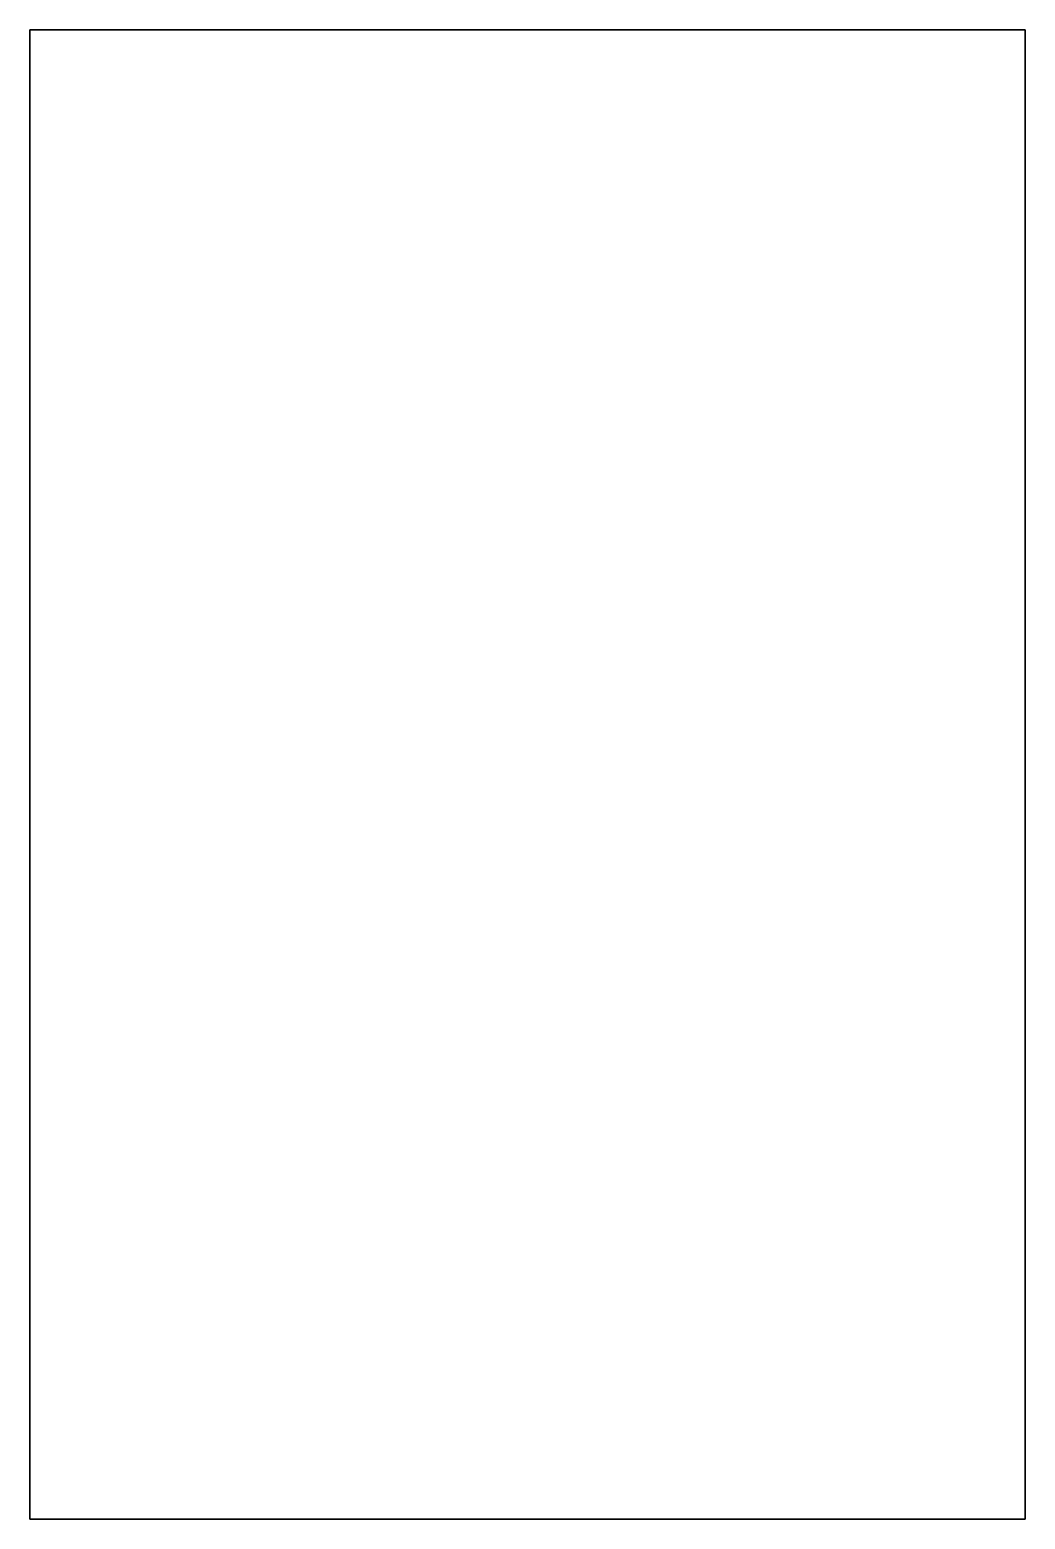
# Model space of a CAD drawing. Header units: inches. Extents: x -8 to 0, y 7.5 to 19.5.
import ezdxf

# ---------------------------------------------------------------- set-up
doc = ezdxf.new("R2010")
doc.units = ezdxf.units.IN
doc.layers.get('0').update_dxf_attribs({"linetype": 'CONTINUOUS'})

msp = doc.modelspace()

# ---------------------------------------------------------------- linework, layer by layer
for points in [[(-7.974, 19.517), (-7.974, 7.541), (0.026, 7.541), (0.026, 19.517)], [(-7.974, 7.541), (-7.974, 19.517), (0.026, 19.517), (0.026, 7.541)]]:
    msp.add_lwpolyline(points, close=True)

doc.saveas('drawing.dxf')
